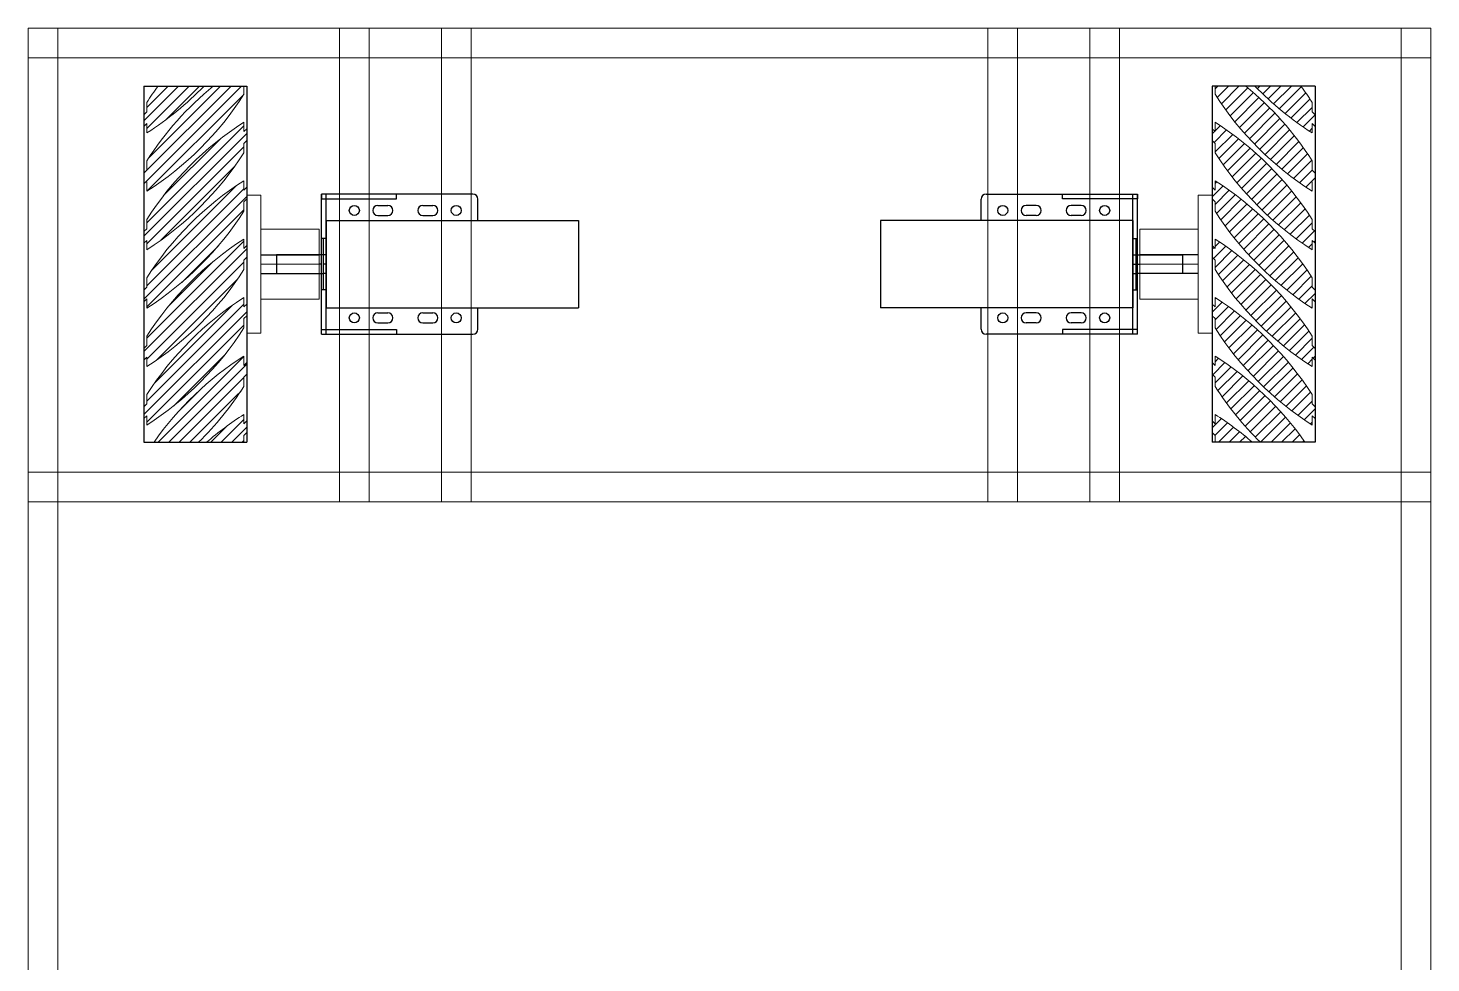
# Model space of a CAD drawing. Header units: millimetres. Extents: x -15418 to 43885, y -27590 to 23052.
# Drawn here: x 10590 to 11190, y 7523 to 7923 of the extents above; entities that cross this region are included whole.
import ezdxf

# ---------------------------------------------------------------- set-up
doc = ezdxf.new("R2010")
doc.units = ezdxf.units.MM
doc.header["$LTSCALE"] = 0.5
doc.layers.get('0').update_dxf_attribs({"lineweight": 5})
doc.layers.get('Defpoints').update_dxf_attribs({"color": 4})
for name, color, linetype in [('Layer1', 1, 'Continuous'), ('Layer2', 2, 'Continuous'), ('Layer3', 9, 'Continuous')]:
    doc.layers.add(name, color=color, linetype=linetype)
doc.layers.add('Layer5', color=51, linetype='Continuous', lineweight=5)
doc.layers.add('Layer9', color=3, linetype='Continuous', lineweight=5)
pattern_1 = [(45, (-12605.798, -8190.911), (-2.24506403, 2.24506403), [])]

msp = doc.modelspace()

# ---------------------------------------------------------------- hatches: boundary and pattern name
at = {"layer": 'Layer5', "transparency": 33554661}
h = msp.add_hatch(dxfattribs=at)
h.set_pattern_fill('ANSI31', color=256)
h.set_pattern_definition(pattern_1)
edge = h.paths.add_edge_path()
edge.add_line((10639.5231, 7856.2569), (10639.5231, 7861.2569))
edge.add_line((10639.5231, 7861.2569), (10640.7631, 7862.4969))
edge.add_line((10640.7631, 7862.4969), (10640.7631, 7866.4969))
edge.add_arc((10755.4945, 7793.2855), 136.1, 489.3514593, 507.4575942, ccw=False)
edge.add_line((10669.1968, 7898.5277), (10682.2831, 7898.5277))
edge.add_line((10682.2831, 7898.5277), (10682.2831, 7895.0169))
edge.add_arc((10567.2947, 7968.4854), 136.455, 662.5753358, 687.4246642, ccw=False)
edge.add_line((10640.7631, 7853.4969), (10640.7631, 7857.4969))
edge.add_line((10640.7631, 7857.4969), (10639.5231, 7856.2569))
edge = h.paths.add_edge_path()
edge.add_line((10639.5231, 7881.2569), (10639.5231, 7886.2569))
edge.add_line((10639.5231, 7886.2569), (10640.7631, 7887.4969))
edge.add_line((10640.7631, 7887.4969), (10640.7631, 7891.4969))
edge.add_arc((10755.4945, 7818.2855), 136.1, 503.8726113, 507.4575942, ccw=False)
edge.add_line((10645.5655, 7898.5277), (10665.2895, 7898.5277))
edge.add_arc((10567.2947, 7993.4854), 136.455, 662.5753358, 675.9017964, ccw=False)
edge.add_line((10640.7631, 7878.4969), (10640.7631, 7882.4969))
edge.add_line((10640.7631, 7882.4969), (10639.5231, 7881.2569))
h = msp.add_hatch(dxfattribs=at)
h.set_pattern_fill('ANSI31', color=256)
h.set_pattern_definition(pattern_1)
edge = h.paths.add_edge_path()
edge.add_line((10639.5231, 7856.2569), (10639.5231, 7861.2569))
edge.add_line((10639.5231, 7861.2569), (10640.7631, 7862.4969))
edge.add_line((10640.7631, 7862.4969), (10640.7631, 7866.4969))
edge.add_arc((10755.4945, 7793.2855), 136.1, 489.3514593, 507.4575942, ccw=False)
edge.add_line((10669.1968, 7898.5277), (10682.2831, 7898.5277))
edge.add_line((10682.2831, 7898.5277), (10682.2831, 7895.0169))
edge.add_arc((10567.2947, 7968.4854), 136.455, 662.5753358, 687.4246642, ccw=False)
edge.add_line((10640.7631, 7853.4969), (10640.7631, 7857.4969))
edge.add_line((10640.7631, 7857.4969), (10639.5231, 7856.2569))
edge = h.paths.add_edge_path()
edge.add_line((10639.5231, 7881.2569), (10639.5231, 7886.2569))
edge.add_line((10639.5231, 7886.2569), (10640.7631, 7887.4969))
edge.add_line((10640.7631, 7887.4969), (10640.7631, 7891.4969))
edge.add_arc((10755.4945, 7818.2855), 136.1, 503.8726113, 507.4575942, ccw=False)
edge.add_line((10645.5655, 7898.5277), (10665.2895, 7898.5277))
edge.add_arc((10567.2947, 7993.4854), 136.455, 662.5753358, 675.9017964, ccw=False)
edge.add_line((10640.7631, 7878.4969), (10640.7631, 7882.4969))
edge.add_line((10640.7631, 7882.4969), (10639.5231, 7881.2569))
h = msp.add_hatch(dxfattribs=at)
h.set_pattern_fill('ANSI31', color=256)
h.set_pattern_definition(pattern_1)
edge = h.paths.add_edge_path()
edge.add_line((11140.4231, 7856.2569), (11140.4231, 7861.2569))
edge.add_line((11140.4231, 7861.2569), (11139.1831, 7862.4969))
edge.add_line((11139.1831, 7862.4969), (11139.1831, 7866.4969))
edge.add_arc((11024.4517, 7793.2855), 136.1, 32.5424058, 50.6485407)
edge.add_line((11110.7494, 7898.5277), (11097.6631, 7898.5277))
edge.add_line((11097.6631, 7898.5277), (11097.6631, 7895.0169))
edge.add_arc((11212.6516, 7968.4854), 136.455, -147.4246642, -122.5753358)
edge.add_line((11139.1831, 7853.4969), (11139.1831, 7857.4969))
edge.add_line((11139.1831, 7857.4969), (11140.4231, 7856.2569))
edge = h.paths.add_edge_path()
edge.add_line((11140.4231, 7881.2569), (11140.4231, 7886.2569))
edge.add_line((11140.4231, 7886.2569), (11139.1831, 7887.4969))
edge.add_line((11139.1831, 7887.4969), (11139.1831, 7891.4969))
edge.add_arc((11024.4517, 7818.2855), 136.1, 32.5424058, 36.1273887)
edge.add_line((11134.3808, 7898.5277), (11114.6567, 7898.5277))
edge.add_arc((11212.6516, 7993.4854), 136.455, -135.9017964, -122.5753358)
edge.add_line((11139.1831, 7878.4969), (11139.1831, 7882.4969))
edge.add_line((11139.1831, 7882.4969), (11140.4231, 7881.2569))
h = msp.add_hatch(dxfattribs=at)
h.set_pattern_fill('ANSI31', color=256)
h.set_pattern_definition(pattern_1)
edge = h.paths.add_edge_path()
edge.add_line((11140.4231, 7856.2569), (11140.4231, 7861.2569))
edge.add_line((11140.4231, 7861.2569), (11139.1831, 7862.4969))
edge.add_line((11139.1831, 7862.4969), (11139.1831, 7866.4969))
edge.add_arc((11024.4517, 7793.2855), 136.1, 32.5424058, 50.6485407)
edge.add_line((11110.7494, 7898.5277), (11097.6631, 7898.5277))
edge.add_line((11097.6631, 7898.5277), (11097.6631, 7895.0169))
edge.add_arc((11212.6516, 7968.4854), 136.455, -147.4246642, -122.5753358)
edge.add_line((11139.1831, 7853.4969), (11139.1831, 7857.4969))
edge.add_line((11139.1831, 7857.4969), (11140.4231, 7856.2569))
edge = h.paths.add_edge_path()
edge.add_line((11140.4231, 7881.2569), (11140.4231, 7886.2569))
edge.add_line((11140.4231, 7886.2569), (11139.1831, 7887.4969))
edge.add_line((11139.1831, 7887.4969), (11139.1831, 7891.4969))
edge.add_arc((11024.4517, 7818.2855), 136.1, 32.5424058, 36.1273887)
edge.add_line((11134.3808, 7898.5277), (11114.6567, 7898.5277))
edge.add_arc((11212.6516, 7993.4854), 136.455, -135.9017964, -122.5753358)
edge.add_line((11139.1831, 7878.4969), (11139.1831, 7882.4969))
edge.add_line((11139.1831, 7882.4969), (11140.4231, 7881.2569))
h = msp.add_hatch(dxfattribs=at)
h.set_pattern_fill('ANSI31', color=256)
h.set_pattern_definition(pattern_1)
h.paths.add_polyline_path([(10666.3503, 7746.1277, -0.03656583), (10682.2831, 7758.0169), (10682.2831, 7754.0169), (10683.5231, 7755.2569), (10683.5231, 7750.2569), (10682.2831, 7749.0169), (10682.2831, 7746.1277)], flags=17)
edge = h.paths.add_edge_path()
edge.add_line((10683.5231, 7880.2569), (10683.5231, 7875.2569))
edge.add_line((10683.5231, 7875.2569), (10682.2831, 7874.0169))
edge.add_line((10682.2831, 7874.0169), (10682.2831, 7870.0169))
edge.add_arc((10567.2947, 7943.4854), 136.455, 662.5753358, 687.4246642, ccw=False)
edge.add_line((10640.7631, 7828.4969), (10640.7631, 7832.4969))
edge.add_line((10640.7631, 7832.4969), (10639.5231, 7831.2569))
edge.add_line((10639.5231, 7831.2569), (10639.5231, 7836.2569))
edge.add_line((10639.5231, 7836.2569), (10640.7631, 7837.4969))
edge.add_line((10640.7631, 7837.4969), (10640.7631, 7841.4969))
edge.add_arc((10755.4945, 7768.2855), 136.1, 482.5424058, 507.4575942, ccw=False)
edge.add_line((10682.2831, 7883.0169), (10682.2831, 7879.0169))
edge.add_line((10682.2831, 7879.0169), (10683.5231, 7880.2569))
edge = h.paths.add_edge_path()
edge.add_line((10683.5231, 7805.2569), (10683.5231, 7800.2569))
edge.add_line((10683.5231, 7800.2569), (10682.2831, 7799.0169))
edge.add_line((10682.2831, 7799.0169), (10682.2831, 7795.0169))
edge.add_arc((10567.2947, 7868.4854), 136.455, 662.5753358, 687.4246642, ccw=False)
edge.add_line((10640.7631, 7753.4969), (10640.7631, 7757.4969))
edge.add_line((10640.7631, 7757.4969), (10639.5231, 7756.2569))
edge.add_line((10639.5231, 7756.2569), (10639.5231, 7761.2569))
edge.add_line((10639.5231, 7761.2569), (10640.7631, 7762.4969))
edge.add_line((10640.7631, 7762.4969), (10640.7631, 7766.4969))
edge.add_arc((10755.4945, 7693.2855), 136.1, 482.5424058, 507.4575942, ccw=False)
edge.add_line((10682.2831, 7808.0169), (10682.2831, 7804.0169))
edge.add_line((10682.2831, 7804.0169), (10683.5231, 7805.2569))
edge = h.paths.add_edge_path()
edge.add_line((10683.5231, 7780.2569), (10683.5231, 7775.2569))
edge.add_line((10683.5231, 7775.2569), (10682.2831, 7774.0169))
edge.add_line((10682.2831, 7774.0169), (10682.2831, 7770.0169))
edge.add_arc((10567.2947, 7843.4854), 136.455, 674.481355, 687.4246642, ccw=False)
edge.add_line((10662.9055, 7746.1277), (10643.8531, 7746.1277))
edge.add_arc((10755.4945, 7668.2855), 136.1, 482.5424058, 505.1137921, ccw=False)
edge.add_line((10682.2831, 7783.0169), (10682.2831, 7779.0169))
edge.add_line((10682.2831, 7779.0169), (10683.5231, 7780.2569))
h = msp.add_hatch(dxfattribs=at)
h.set_pattern_fill('ANSI31', color=256)
h.set_pattern_definition(pattern_1)
h.paths.add_polyline_path([(10666.3503, 7746.1277, -0.03656583), (10682.2831, 7758.0169), (10682.2831, 7754.0169), (10683.5231, 7755.2569), (10683.5231, 7750.2569), (10682.2831, 7749.0169), (10682.2831, 7746.1277)], flags=17)
edge = h.paths.add_edge_path()
edge.add_line((10683.5231, 7880.2569), (10683.5231, 7875.2569))
edge.add_line((10683.5231, 7875.2569), (10682.2831, 7874.0169))
edge.add_line((10682.2831, 7874.0169), (10682.2831, 7870.0169))
edge.add_arc((10567.2947, 7943.4854), 136.455, 662.5753358, 687.4246642, ccw=False)
edge.add_line((10640.7631, 7828.4969), (10640.7631, 7832.4969))
edge.add_line((10640.7631, 7832.4969), (10639.5231, 7831.2569))
edge.add_line((10639.5231, 7831.2569), (10639.5231, 7836.2569))
edge.add_line((10639.5231, 7836.2569), (10640.7631, 7837.4969))
edge.add_line((10640.7631, 7837.4969), (10640.7631, 7841.4969))
edge.add_arc((10755.4945, 7768.2855), 136.1, 482.5424058, 507.4575942, ccw=False)
edge.add_line((10682.2831, 7883.0169), (10682.2831, 7879.0169))
edge.add_line((10682.2831, 7879.0169), (10683.5231, 7880.2569))
edge = h.paths.add_edge_path()
edge.add_line((10683.5231, 7805.2569), (10683.5231, 7800.2569))
edge.add_line((10683.5231, 7800.2569), (10682.2831, 7799.0169))
edge.add_line((10682.2831, 7799.0169), (10682.2831, 7795.0169))
edge.add_arc((10567.2947, 7868.4854), 136.455, 662.5753358, 687.4246642, ccw=False)
edge.add_line((10640.7631, 7753.4969), (10640.7631, 7757.4969))
edge.add_line((10640.7631, 7757.4969), (10639.5231, 7756.2569))
edge.add_line((10639.5231, 7756.2569), (10639.5231, 7761.2569))
edge.add_line((10639.5231, 7761.2569), (10640.7631, 7762.4969))
edge.add_line((10640.7631, 7762.4969), (10640.7631, 7766.4969))
edge.add_arc((10755.4945, 7693.2855), 136.1, 482.5424058, 507.4575942, ccw=False)
edge.add_line((10682.2831, 7808.0169), (10682.2831, 7804.0169))
edge.add_line((10682.2831, 7804.0169), (10683.5231, 7805.2569))
edge = h.paths.add_edge_path()
edge.add_line((10683.5231, 7780.2569), (10683.5231, 7775.2569))
edge.add_line((10683.5231, 7775.2569), (10682.2831, 7774.0169))
edge.add_line((10682.2831, 7774.0169), (10682.2831, 7770.0169))
edge.add_arc((10567.2947, 7843.4854), 136.455, 674.481355, 687.4246642, ccw=False)
edge.add_line((10662.9055, 7746.1277), (10643.8531, 7746.1277))
edge.add_arc((10755.4945, 7668.2855), 136.1, 482.5424058, 505.1137921, ccw=False)
edge.add_line((10682.2831, 7783.0169), (10682.2831, 7779.0169))
edge.add_line((10682.2831, 7779.0169), (10683.5231, 7780.2569))
h = msp.add_hatch(dxfattribs=at)
h.set_pattern_fill('ANSI31', color=256)
h.set_pattern_definition(pattern_1)
h.paths.add_polyline_path([(11113.5959, 7746.1277, 0.03656583), (11097.6631, 7758.0169), (11097.6631, 7754.0169), (11096.4231, 7755.2569), (11096.4231, 7750.2569), (11097.6631, 7749.0169), (11097.6631, 7746.1277)], flags=17)
edge = h.paths.add_edge_path()
edge.add_line((11096.4231, 7880.2569), (11096.4231, 7875.2569))
edge.add_line((11096.4231, 7875.2569), (11097.6631, 7874.0169))
edge.add_line((11097.6631, 7874.0169), (11097.6631, 7870.0169))
edge.add_arc((11212.6516, 7943.4854), 136.455, -147.4246642, -122.5753358)
edge.add_line((11139.1831, 7828.4969), (11139.1831, 7832.4969))
edge.add_line((11139.1831, 7832.4969), (11140.4231, 7831.2569))
edge.add_line((11140.4231, 7831.2569), (11140.4231, 7836.2569))
edge.add_line((11140.4231, 7836.2569), (11139.1831, 7837.4969))
edge.add_line((11139.1831, 7837.4969), (11139.1831, 7841.4969))
edge.add_arc((11024.4517, 7768.2855), 136.1, 32.5424058, 57.4575942)
edge.add_line((11097.6631, 7883.0169), (11097.6631, 7879.0169))
edge.add_line((11097.6631, 7879.0169), (11096.4231, 7880.2569))
edge = h.paths.add_edge_path()
edge.add_line((11096.4231, 7805.2569), (11096.4231, 7800.2569))
edge.add_line((11096.4231, 7800.2569), (11097.6631, 7799.0169))
edge.add_line((11097.6631, 7799.0169), (11097.6631, 7795.0169))
edge.add_arc((11212.6516, 7868.4854), 136.455, -147.4246642, -122.5753358)
edge.add_line((11139.1831, 7753.4969), (11139.1831, 7757.4969))
edge.add_line((11139.1831, 7757.4969), (11140.4231, 7756.2569))
edge.add_line((11140.4231, 7756.2569), (11140.4231, 7761.2569))
edge.add_line((11140.4231, 7761.2569), (11139.1831, 7762.4969))
edge.add_line((11139.1831, 7762.4969), (11139.1831, 7766.4969))
edge.add_arc((11024.4517, 7693.2855), 136.1, 32.5424058, 57.4575942)
edge.add_line((11097.6631, 7808.0169), (11097.6631, 7804.0169))
edge.add_line((11097.6631, 7804.0169), (11096.4231, 7805.2569))
edge = h.paths.add_edge_path()
edge.add_line((11096.4231, 7780.2569), (11096.4231, 7775.2569))
edge.add_line((11096.4231, 7775.2569), (11097.6631, 7774.0169))
edge.add_line((11097.6631, 7774.0169), (11097.6631, 7770.0169))
edge.add_arc((11212.6516, 7843.4854), 136.455, -147.4246642, -134.481355)
edge.add_line((11117.0407, 7746.1277), (11136.0931, 7746.1277))
edge.add_arc((11024.4517, 7668.2855), 136.1, 34.8862079, 57.4575942)
edge.add_line((11097.6631, 7783.0169), (11097.6631, 7779.0169))
edge.add_line((11097.6631, 7779.0169), (11096.4231, 7780.2569))
h = msp.add_hatch(dxfattribs=at)
h.set_pattern_fill('ANSI31', color=256)
h.set_pattern_definition(pattern_1)
h.paths.add_polyline_path([(11113.5959, 7746.1277, 0.03656583), (11097.6631, 7758.0169), (11097.6631, 7754.0169), (11096.4231, 7755.2569), (11096.4231, 7750.2569), (11097.6631, 7749.0169), (11097.6631, 7746.1277)], flags=17)
edge = h.paths.add_edge_path()
edge.add_line((11096.4231, 7880.2569), (11096.4231, 7875.2569))
edge.add_line((11096.4231, 7875.2569), (11097.6631, 7874.0169))
edge.add_line((11097.6631, 7874.0169), (11097.6631, 7870.0169))
edge.add_arc((11212.6516, 7943.4854), 136.455, -147.4246642, -122.5753358)
edge.add_line((11139.1831, 7828.4969), (11139.1831, 7832.4969))
edge.add_line((11139.1831, 7832.4969), (11140.4231, 7831.2569))
edge.add_line((11140.4231, 7831.2569), (11140.4231, 7836.2569))
edge.add_line((11140.4231, 7836.2569), (11139.1831, 7837.4969))
edge.add_line((11139.1831, 7837.4969), (11139.1831, 7841.4969))
edge.add_arc((11024.4517, 7768.2855), 136.1, 32.5424058, 57.4575942)
edge.add_line((11097.6631, 7883.0169), (11097.6631, 7879.0169))
edge.add_line((11097.6631, 7879.0169), (11096.4231, 7880.2569))
edge = h.paths.add_edge_path()
edge.add_line((11096.4231, 7805.2569), (11096.4231, 7800.2569))
edge.add_line((11096.4231, 7800.2569), (11097.6631, 7799.0169))
edge.add_line((11097.6631, 7799.0169), (11097.6631, 7795.0169))
edge.add_arc((11212.6516, 7868.4854), 136.455, -147.4246642, -122.5753358)
edge.add_line((11139.1831, 7753.4969), (11139.1831, 7757.4969))
edge.add_line((11139.1831, 7757.4969), (11140.4231, 7756.2569))
edge.add_line((11140.4231, 7756.2569), (11140.4231, 7761.2569))
edge.add_line((11140.4231, 7761.2569), (11139.1831, 7762.4969))
edge.add_line((11139.1831, 7762.4969), (11139.1831, 7766.4969))
edge.add_arc((11024.4517, 7693.2855), 136.1, 32.5424058, 57.4575942)
edge.add_line((11097.6631, 7808.0169), (11097.6631, 7804.0169))
edge.add_line((11097.6631, 7804.0169), (11096.4231, 7805.2569))
edge = h.paths.add_edge_path()
edge.add_line((11096.4231, 7780.2569), (11096.4231, 7775.2569))
edge.add_line((11096.4231, 7775.2569), (11097.6631, 7774.0169))
edge.add_line((11097.6631, 7774.0169), (11097.6631, 7770.0169))
edge.add_arc((11212.6516, 7843.4854), 136.455, -147.4246642, -134.481355)
edge.add_line((11117.0407, 7746.1277), (11136.0931, 7746.1277))
edge.add_arc((11024.4517, 7668.2855), 136.1, 34.8862079, 57.4575942)
edge.add_line((11097.6631, 7783.0169), (11097.6631, 7779.0169))
edge.add_line((11097.6631, 7779.0169), (11096.4231, 7780.2569))
h = msp.add_hatch(dxfattribs=at)
h.set_pattern_fill('ANSI31', color=256)
h.set_pattern_definition(pattern_1)
edge = h.paths.add_edge_path()
edge.add_line((10683.5231, 7855.2569), (10683.5231, 7850.2569))
edge.add_line((10683.5231, 7850.2569), (10682.2831, 7849.0169))
edge.add_line((10682.2831, 7849.0169), (10682.2831, 7845.0169))
edge.add_arc((10567.2947, 7918.4854), 136.455, 662.5753358, 687.4246642, ccw=False)
edge.add_line((10640.7631, 7803.4969), (10640.7631, 7807.4969))
edge.add_line((10640.7631, 7807.4969), (10639.5231, 7806.2569))
edge.add_line((10639.5231, 7806.2569), (10639.5231, 7811.2569))
edge.add_line((10639.5231, 7811.2569), (10640.7631, 7812.4969))
edge.add_line((10640.7631, 7812.4969), (10640.7631, 7816.4969))
edge.add_arc((10755.4945, 7743.2855), 136.1, 482.5424058, 507.4575942, ccw=False)
edge.add_line((10682.2831, 7858.0169), (10682.2831, 7854.0169))
edge.add_line((10682.2831, 7854.0169), (10683.5231, 7855.2569))
edge = h.paths.add_edge_path()
edge.add_line((10683.5231, 7830.2569), (10683.5231, 7825.2569))
edge.add_line((10683.5231, 7825.2569), (10682.2831, 7824.0169))
edge.add_line((10682.2831, 7824.0169), (10682.2831, 7820.0169))
edge.add_arc((10567.2947, 7893.4854), 136.455, 662.5753358, 687.4246642, ccw=False)
edge.add_line((10640.7631, 7778.4969), (10640.7631, 7782.4969))
edge.add_line((10640.7631, 7782.4969), (10639.5231, 7781.2569))
edge.add_line((10639.5231, 7781.2569), (10639.5231, 7786.2569))
edge.add_line((10639.5231, 7786.2569), (10640.7631, 7787.4969))
edge.add_line((10640.7631, 7787.4969), (10640.7631, 7791.4969))
edge.add_arc((10755.4945, 7718.2855), 136.1, 482.5424058, 507.4575942, ccw=False)
edge.add_line((10682.2831, 7833.0169), (10682.2831, 7829.0169))
edge.add_line((10682.2831, 7829.0169), (10683.5231, 7830.2569))
h = msp.add_hatch(dxfattribs=at)
h.set_pattern_fill('ANSI31', color=256)
h.set_pattern_definition(pattern_1)
edge = h.paths.add_edge_path()
edge.add_line((10683.5231, 7855.2569), (10683.5231, 7850.2569))
edge.add_line((10683.5231, 7850.2569), (10682.2831, 7849.0169))
edge.add_line((10682.2831, 7849.0169), (10682.2831, 7845.0169))
edge.add_arc((10567.2947, 7918.4854), 136.455, 662.5753358, 687.4246642, ccw=False)
edge.add_line((10640.7631, 7803.4969), (10640.7631, 7807.4969))
edge.add_line((10640.7631, 7807.4969), (10639.5231, 7806.2569))
edge.add_line((10639.5231, 7806.2569), (10639.5231, 7811.2569))
edge.add_line((10639.5231, 7811.2569), (10640.7631, 7812.4969))
edge.add_line((10640.7631, 7812.4969), (10640.7631, 7816.4969))
edge.add_arc((10755.4945, 7743.2855), 136.1, 482.5424058, 507.4575942, ccw=False)
edge.add_line((10682.2831, 7858.0169), (10682.2831, 7854.0169))
edge.add_line((10682.2831, 7854.0169), (10683.5231, 7855.2569))
edge = h.paths.add_edge_path()
edge.add_line((10683.5231, 7830.2569), (10683.5231, 7825.2569))
edge.add_line((10683.5231, 7825.2569), (10682.2831, 7824.0169))
edge.add_line((10682.2831, 7824.0169), (10682.2831, 7820.0169))
edge.add_arc((10567.2947, 7893.4854), 136.455, 662.5753358, 687.4246642, ccw=False)
edge.add_line((10640.7631, 7778.4969), (10640.7631, 7782.4969))
edge.add_line((10640.7631, 7782.4969), (10639.5231, 7781.2569))
edge.add_line((10639.5231, 7781.2569), (10639.5231, 7786.2569))
edge.add_line((10639.5231, 7786.2569), (10640.7631, 7787.4969))
edge.add_line((10640.7631, 7787.4969), (10640.7631, 7791.4969))
edge.add_arc((10755.4945, 7718.2855), 136.1, 482.5424058, 507.4575942, ccw=False)
edge.add_line((10682.2831, 7833.0169), (10682.2831, 7829.0169))
edge.add_line((10682.2831, 7829.0169), (10683.5231, 7830.2569))
h = msp.add_hatch(dxfattribs=at)
h.set_pattern_fill('ANSI31', color=256)
h.set_pattern_definition(pattern_1)
edge = h.paths.add_edge_path()
edge.add_line((11096.4231, 7855.2569), (11096.4231, 7850.2569))
edge.add_line((11096.4231, 7850.2569), (11097.6631, 7849.0169))
edge.add_line((11097.6631, 7849.0169), (11097.6631, 7845.0169))
edge.add_arc((11212.6516, 7918.4854), 136.455, -147.4246642, -122.5753358)
edge.add_line((11139.1831, 7803.4969), (11139.1831, 7807.4969))
edge.add_line((11139.1831, 7807.4969), (11140.4231, 7806.2569))
edge.add_line((11140.4231, 7806.2569), (11140.4231, 7811.2569))
edge.add_line((11140.4231, 7811.2569), (11139.1831, 7812.4969))
edge.add_line((11139.1831, 7812.4969), (11139.1831, 7816.4969))
edge.add_arc((11024.4517, 7743.2855), 136.1, 32.5424058, 57.4575942)
edge.add_line((11097.6631, 7858.0169), (11097.6631, 7854.0169))
edge.add_line((11097.6631, 7854.0169), (11096.4231, 7855.2569))
edge = h.paths.add_edge_path()
edge.add_line((11096.4231, 7830.2569), (11096.4231, 7825.2569))
edge.add_line((11096.4231, 7825.2569), (11097.6631, 7824.0169))
edge.add_line((11097.6631, 7824.0169), (11097.6631, 7820.0169))
edge.add_arc((11212.6516, 7893.4854), 136.455, -147.4246642, -122.5753358)
edge.add_line((11139.1831, 7778.4969), (11139.1831, 7782.4969))
edge.add_line((11139.1831, 7782.4969), (11140.4231, 7781.2569))
edge.add_line((11140.4231, 7781.2569), (11140.4231, 7786.2569))
edge.add_line((11140.4231, 7786.2569), (11139.1831, 7787.4969))
edge.add_line((11139.1831, 7787.4969), (11139.1831, 7791.4969))
edge.add_arc((11024.4517, 7718.2855), 136.1, 32.5424058, 57.4575942)
edge.add_line((11097.6631, 7833.0169), (11097.6631, 7829.0169))
edge.add_line((11097.6631, 7829.0169), (11096.4231, 7830.2569))
h = msp.add_hatch(dxfattribs=at)
h.set_pattern_fill('ANSI31', color=256)
h.set_pattern_definition(pattern_1)
edge = h.paths.add_edge_path()
edge.add_line((11096.4231, 7855.2569), (11096.4231, 7850.2569))
edge.add_line((11096.4231, 7850.2569), (11097.6631, 7849.0169))
edge.add_line((11097.6631, 7849.0169), (11097.6631, 7845.0169))
edge.add_arc((11212.6516, 7918.4854), 136.455, -147.4246642, -122.5753358)
edge.add_line((11139.1831, 7803.4969), (11139.1831, 7807.4969))
edge.add_line((11139.1831, 7807.4969), (11140.4231, 7806.2569))
edge.add_line((11140.4231, 7806.2569), (11140.4231, 7811.2569))
edge.add_line((11140.4231, 7811.2569), (11139.1831, 7812.4969))
edge.add_line((11139.1831, 7812.4969), (11139.1831, 7816.4969))
edge.add_arc((11024.4517, 7743.2855), 136.1, 32.5424058, 57.4575942)
edge.add_line((11097.6631, 7858.0169), (11097.6631, 7854.0169))
edge.add_line((11097.6631, 7854.0169), (11096.4231, 7855.2569))
edge = h.paths.add_edge_path()
edge.add_line((11096.4231, 7830.2569), (11096.4231, 7825.2569))
edge.add_line((11096.4231, 7825.2569), (11097.6631, 7824.0169))
edge.add_line((11097.6631, 7824.0169), (11097.6631, 7820.0169))
edge.add_arc((11212.6516, 7893.4854), 136.455, -147.4246642, -122.5753358)
edge.add_line((11139.1831, 7778.4969), (11139.1831, 7782.4969))
edge.add_line((11139.1831, 7782.4969), (11140.4231, 7781.2569))
edge.add_line((11140.4231, 7781.2569), (11140.4231, 7786.2569))
edge.add_line((11140.4231, 7786.2569), (11139.1831, 7787.4969))
edge.add_line((11139.1831, 7787.4969), (11139.1831, 7791.4969))
edge.add_arc((11024.4517, 7718.2855), 136.1, 32.5424058, 57.4575942)
edge.add_line((11097.6631, 7833.0169), (11097.6631, 7829.0169))
edge.add_line((11097.6631, 7829.0169), (11096.4231, 7830.2569))

# ---------------------------------------------------------------- linework, layer by layer
at = {"transparency": 33554661}
for p, q in [((10683.5231, 7851.8277), (10683.5231, 7792.8277)), ((10689.5231, 7851.8277), (10683.5231, 7851.8277)), ((10683.5231, 7851.8277), (10683.5231, 7792.8277)), ((10689.5231, 7851.8277), (10683.5231, 7851.8277)), ((10689.5231, 7792.8277), (10689.5231, 7851.8277)), ((10689.5231, 7792.8277), (10689.5231, 7851.8277)), ((11090.4231, 7792.8277), (11090.4231, 7851.8277)), ((11090.4231, 7851.8277), (11096.4231, 7851.8277)), ((11090.4231, 7792.8277), (11090.4231, 7851.8277)), ((11090.4231, 7851.8277), (11096.4231, 7851.8277)), ((11096.4231, 7851.8277), (11096.4231, 7792.8277)), ((11096.4231, 7851.8277), (11096.4231, 7792.8277)), ((10689.5231, 7837.3277), (10714.5231, 7837.3277)), ((10689.5231, 7837.3277), (10714.5231, 7837.3277)), ((10714.5231, 7807.3277), (10714.5231, 7837.3277)), ((10714.5231, 7807.3277), (10714.5231, 7837.3277)), ((11065.4231, 7807.3277), (11065.4231, 7837.3277)), ((11090.4231, 7837.3277), (11065.4231, 7837.3277)), ((11065.4231, 7807.3277), (11065.4231, 7837.3277)), ((11090.4231, 7837.3277), (11065.4231, 7837.3277)), ((10689.5231, 7822.3277), (10714.5231, 7822.3277)), ((10689.5231, 7822.3277), (10714.5231, 7822.3277)), ((11090.4231, 7822.3277), (11065.4231, 7822.3277)), ((11090.4231, 7822.3277), (11065.4231, 7822.3277)), ((10689.5231, 7807.3277), (10714.5231, 7807.3277)), ((10689.5231, 7807.3277), (10714.5231, 7807.3277)), ((11090.4231, 7807.3277), (11065.4231, 7807.3277)), ((11090.4231, 7807.3277), (11065.4231, 7807.3277)), ((10683.5231, 7792.8277), (10689.5231, 7792.8277)), ((10683.5231, 7792.8277), (10689.5231, 7792.8277)), ((11096.4231, 7792.8277), (11090.4231, 7792.8277)), ((11096.4231, 7792.8277), (11090.4231, 7792.8277))]:
    msp.add_line(p, q, dxfattribs=at)
at = {"layer": 'Defpoints', "transparency": 33554661}
for p, q in [((10780.2331, 7852.3277), (10715.5231, 7852.3277)), ((10715.5231, 7792.3277), (10715.5231, 7852.3277)), ((10715.5231, 7852.3277), (10715.5231, 7850.3277)), ((10780.2331, 7852.3277), (10715.5231, 7852.3277)), ((10715.5231, 7792.3277), (10715.5231, 7852.3277)), ((10715.5231, 7852.3277), (10715.5231, 7850.3277)), ((10715.5231, 7850.3277), (10747.5231, 7850.3277)), ((10715.5231, 7850.3277), (10747.5231, 7850.3277)), ((10717.5231, 7792.3277), (10717.5231, 7852.3277)), ((10717.5231, 7792.3277), (10717.5231, 7852.3277)), ((10747.5231, 7850.3277), (10747.5231, 7852.3277)), ((10747.5231, 7850.3277), (10747.5231, 7852.3277)), ((10782.3831, 7840.9777), (10782.3831, 7850.1777)), ((10782.3831, 7840.9777), (10782.3831, 7850.1777)), ((10997.5631, 7840.9777), (10997.5631, 7850.1777)), ((10997.5631, 7840.9777), (10997.5631, 7850.1777)), ((10999.7131, 7852.3277), (11064.4231, 7852.3277)), ((10999.7131, 7852.3277), (11064.4231, 7852.3277)), ((11032.4231, 7850.3277), (11032.4231, 7852.3277)), ((11032.4231, 7850.3277), (11032.4231, 7852.3277)), ((11064.4231, 7850.3277), (11032.4231, 7850.3277)), ((11064.4231, 7850.3277), (11032.4231, 7850.3277)), ((11062.4231, 7792.3277), (11062.4231, 7852.3277)), ((11062.4231, 7792.3277), (11062.4231, 7852.3277)), ((11064.4231, 7792.3277), (11064.4231, 7852.3277)), ((11064.4231, 7852.3277), (11064.4231, 7850.3277)), ((11064.4231, 7792.3277), (11064.4231, 7852.3277)), ((11064.4231, 7852.3277), (11064.4231, 7850.3277)), ((10739.5231, 7847.4777), (10743.8231, 7847.4777)), ((10739.5231, 7847.4777), (10743.8231, 7847.4777)), ((10739.5231, 7843.1777), (10743.8231, 7843.1777)), ((10739.5231, 7843.1777), (10743.8231, 7843.1777)), ((10758.8231, 7847.4777), (10763.1231, 7847.4777)), ((10758.8231, 7847.4777), (10763.1231, 7847.4777)), ((10758.8231, 7843.1777), (10763.1231, 7843.1777)), ((10758.8231, 7843.1777), (10763.1231, 7843.1777)), ((11021.1231, 7847.4777), (11016.8231, 7847.4777)), ((11021.1231, 7847.4777), (11016.8231, 7847.4777)), ((11021.1231, 7843.1777), (11016.8231, 7843.1777)), ((11021.1231, 7843.1777), (11016.8231, 7843.1777)), ((11040.4231, 7847.4777), (11036.1231, 7847.4777)), ((11040.4231, 7847.4777), (11036.1231, 7847.4777)), ((11040.4231, 7843.1777), (11036.1231, 7843.1777)), ((11040.4231, 7843.1777), (11036.1231, 7843.1777)), ((10717.5231, 7833.3277), (10715.5231, 7833.3277)), ((10717.5231, 7833.3277), (10715.5231, 7833.3277)), ((11062.4231, 7833.3277), (11064.4231, 7833.3277)), ((11062.4231, 7833.3277), (11064.4231, 7833.3277)), ((10717.5231, 7811.3277), (10715.5231, 7811.3277)), ((10717.5231, 7811.3277), (10715.5231, 7811.3277)), ((11062.4231, 7811.3277), (11064.4231, 7811.3277)), ((11062.4231, 7811.3277), (11064.4231, 7811.3277)), ((10739.5231, 7801.4777), (10743.8231, 7801.4777)), ((10739.5231, 7801.4777), (10743.8231, 7801.4777)), ((10758.8231, 7801.4777), (10763.1231, 7801.4777)), ((10758.8231, 7801.4777), (10763.1231, 7801.4777)), ((10782.3831, 7794.4777), (10782.3831, 7803.6777)), ((10782.3831, 7794.4777), (10782.3831, 7803.6777)), ((10997.5631, 7794.4777), (10997.5631, 7803.6777)), ((10997.5631, 7794.4777), (10997.5631, 7803.6777)), ((11021.1231, 7801.4777), (11016.8231, 7801.4777)), ((11021.1231, 7801.4777), (11016.8231, 7801.4777)), ((11040.4231, 7801.4777), (11036.1231, 7801.4777)), ((11040.4231, 7801.4777), (11036.1231, 7801.4777)), ((10715.5231, 7792.3277), (10715.5231, 7794.3277)), ((10715.5231, 7794.3277), (10747.5231, 7794.3277)), ((10715.5231, 7792.3277), (10715.5231, 7794.3277)), ((10715.5231, 7794.3277), (10747.5231, 7794.3277)), ((10739.5231, 7797.1777), (10743.8231, 7797.1777)), ((10739.5231, 7797.1777), (10743.8231, 7797.1777)), ((10747.5231, 7794.3277), (10747.5231, 7792.3277)), ((10747.5231, 7794.3277), (10747.5231, 7792.3277)), ((10758.8231, 7797.1777), (10763.1231, 7797.1777)), ((10758.8231, 7797.1777), (10763.1231, 7797.1777)), ((11021.1231, 7797.1777), (11016.8231, 7797.1777)), ((11021.1231, 7797.1777), (11016.8231, 7797.1777)), ((11064.4231, 7794.3277), (11032.4231, 7794.3277)), ((11032.4231, 7794.3277), (11032.4231, 7792.3277)), ((11064.4231, 7794.3277), (11032.4231, 7794.3277)), ((11032.4231, 7794.3277), (11032.4231, 7792.3277)), ((11040.4231, 7797.1777), (11036.1231, 7797.1777)), ((11040.4231, 7797.1777), (11036.1231, 7797.1777)), ((11064.4231, 7792.3277), (11064.4231, 7794.3277)), ((11064.4231, 7792.3277), (11064.4231, 7794.3277)), ((10715.5231, 7792.3277), (10780.2331, 7792.3277)), ((10715.5231, 7792.3277), (10780.2331, 7792.3277)), ((11064.4231, 7792.3277), (10999.7131, 7792.3277)), ((11064.4231, 7792.3277), (10999.7131, 7792.3277))]:
    msp.add_line(p, q, dxfattribs=at)
for centre in [(10729.5231, 7845.3277), (10729.5231, 7845.3277), (10773.1231, 7845.3277), (10773.1231, 7845.3277), (11006.8231, 7845.3277), (11006.8231, 7845.3277), (11050.4231, 7845.3277), (11050.4231, 7845.3277), (10729.5231, 7799.3277), (10729.5231, 7799.3277), (10773.1231, 7799.3277), (10773.1231, 7799.3277), (11006.8231, 7799.3277), (11006.8231, 7799.3277), (11050.4231, 7799.3277), (11050.4231, 7799.3277)]:
    msp.add_circle(centre, 2.15, dxfattribs=at)
for centre, start, end in [((10780.2331, 7850.1777), 0, 90), ((10780.2331, 7850.1777), 0, 90), ((10999.7131, 7850.1777), 90, 180), ((10999.7131, 7850.1777), 90, 180), ((10739.5231, 7845.3277), 90, 270), ((10739.5231, 7845.3277), 90, 270), ((10743.8231, 7845.3277), 270, 90), ((10743.8231, 7845.3277), 270, 90), ((10758.8231, 7845.3277), 90, 270), ((10758.8231, 7845.3277), 90, 270), ((10763.1231, 7845.3277), 270, 90), ((10763.1231, 7845.3277), 270, 90), ((11016.8231, 7845.3277), 90, 270), ((11016.8231, 7845.3277), 90, 270), ((11021.1231, 7845.3277), 270, 90), ((11021.1231, 7845.3277), 270, 90), ((11036.1231, 7845.3277), 90, 270), ((11036.1231, 7845.3277), 90, 270), ((11040.4231, 7845.3277), 270, 90), ((11040.4231, 7845.3277), 270, 90), ((10739.5231, 7799.3277), 90, 270), ((10739.5231, 7799.3277), 90, 270), ((10743.8231, 7799.3277), 270, 90), ((10743.8231, 7799.3277), 270, 90), ((10758.8231, 7799.3277), 90, 270), ((10758.8231, 7799.3277), 90, 270), ((10763.1231, 7799.3277), 270, 90), ((10763.1231, 7799.3277), 270, 90), ((11016.8231, 7799.3277), 90, 270), ((11016.8231, 7799.3277), 90, 270), ((11021.1231, 7799.3277), 270, 90), ((11021.1231, 7799.3277), 270, 90), ((11036.1231, 7799.3277), 90, 270), ((11036.1231, 7799.3277), 90, 270), ((11040.4231, 7799.3277), 270, 90), ((11040.4231, 7799.3277), 270, 90), ((10780.2331, 7794.4777), 270, 0), ((10780.2331, 7794.4777), 270, 0), ((10999.7131, 7794.4777), 180, 270), ((10999.7131, 7794.4777), 180, 270)]:
    msp.add_arc(centre, 2.15, start, end, dxfattribs=at)
at = {"layer": 'Layer1', "transparency": 33554661}
for p, q in [((10717.5231, 7840.9777), (10717.5231, 7803.6777)), ((10717.5231, 7840.9777), (10825.3231, 7840.9777)), ((10717.5231, 7840.9777), (10717.5231, 7803.6777)), ((10717.5231, 7840.9777), (10825.3231, 7840.9777)), ((10825.3231, 7840.9777), (10825.3231, 7803.6777)), ((10825.3231, 7840.9777), (10825.3231, 7803.6777)), ((10954.6231, 7840.9777), (10954.6231, 7803.6777)), ((11062.4231, 7840.9777), (10954.6231, 7840.9777)), ((10954.6231, 7840.9777), (10954.6231, 7803.6777)), ((11062.4231, 7840.9777), (10954.6231, 7840.9777)), ((11062.4231, 7840.9777), (11062.4231, 7803.6777)), ((11062.4231, 7840.9777), (11062.4231, 7803.6777)), ((10717.5231, 7833.3277), (10716.2231, 7833.3277)), ((10716.2231, 7833.3277), (10716.2231, 7811.3277)), ((10717.5231, 7833.3277), (10716.2231, 7833.3277)), ((10716.2231, 7833.3277), (10716.2231, 7811.3277)), ((11062.4231, 7833.3277), (11063.7231, 7833.3277)), ((11062.4231, 7833.3277), (11063.7231, 7833.3277)), ((11063.7231, 7833.3277), (11063.7231, 7811.3277)), ((11063.7231, 7833.3277), (11063.7231, 7811.3277)), ((10716.2231, 7826.3277), (10696.2231, 7826.3277)), ((10696.2231, 7826.3277), (10696.2231, 7818.3277)), ((10716.2231, 7826.3277), (10696.2231, 7826.3277)), ((10696.2231, 7826.3277), (10696.2231, 7818.3277)), ((10717.5231, 7826.3277), (10716.2231, 7826.3277)), ((10717.5231, 7826.3277), (10716.2231, 7826.3277)), ((11062.4231, 7826.3277), (11063.7231, 7826.3277)), ((11062.4231, 7826.3277), (11063.7231, 7826.3277)), ((11063.7231, 7826.3277), (11083.7231, 7826.3277)), ((11063.7231, 7826.3277), (11083.7231, 7826.3277)), ((11083.7231, 7826.3277), (11083.7231, 7818.3277)), ((11083.7231, 7826.3277), (11083.7231, 7818.3277)), ((10696.2231, 7818.3277), (10716.2231, 7818.3277)), ((10696.2231, 7818.3277), (10716.2231, 7818.3277)), ((10717.5231, 7822.3277), (10716.2231, 7822.3277)), ((10717.5231, 7822.3277), (10716.2231, 7822.3277)), ((10717.5231, 7818.3277), (10716.2231, 7818.3277)), ((10717.5231, 7818.3277), (10716.2231, 7818.3277)), ((11062.4231, 7822.3277), (11063.7231, 7822.3277)), ((11062.4231, 7822.3277), (11063.7231, 7822.3277)), ((11062.4231, 7818.3277), (11063.7231, 7818.3277)), ((11062.4231, 7818.3277), (11063.7231, 7818.3277)), ((11083.7231, 7818.3277), (11063.7231, 7818.3277)), ((11083.7231, 7818.3277), (11063.7231, 7818.3277)), ((10717.5231, 7811.3277), (10716.2231, 7811.3277)), ((10717.5231, 7811.3277), (10716.2231, 7811.3277)), ((11062.4231, 7811.3277), (11063.7231, 7811.3277)), ((11062.4231, 7811.3277), (11063.7231, 7811.3277)), ((10717.5231, 7803.6777), (10825.3231, 7803.6777)), ((10717.5231, 7803.6777), (10825.3231, 7803.6777)), ((11062.4231, 7803.6777), (10954.6231, 7803.6777)), ((11062.4231, 7803.6777), (10954.6231, 7803.6777))]:
    msp.add_line(p, q, dxfattribs=at)
at = {"layer": 'Layer2', "transparency": 33554661}
for p, q in [((10689.5231, 7826.3277), (10714.5231, 7826.3277)), ((10689.5231, 7826.3277), (10714.5231, 7826.3277)), ((11090.4231, 7826.3277), (11065.4231, 7826.3277)), ((11090.4231, 7826.3277), (11065.4231, 7826.3277)), ((10689.5231, 7818.3277), (10714.5231, 7818.3277)), ((10689.5231, 7818.3277), (10714.5231, 7818.3277)), ((11090.4231, 7818.3277), (11065.4231, 7818.3277)), ((11090.4231, 7818.3277), (11065.4231, 7818.3277))]:
    msp.add_line(p, q, dxfattribs=at)
at = {"layer": 'Layer3', "transparency": 33554661}
for p, q in [((10639.5231, 7898.5277), (10683.5231, 7898.5277)), ((10639.5231, 7898.5277), (10639.5231, 7746.1277)), ((10639.5231, 7898.5277), (10683.5231, 7898.5277)), ((10639.5231, 7898.5277), (10639.5231, 7746.1277)), ((10683.5231, 7898.5277), (10683.5231, 7746.1277)), ((10683.5231, 7898.5277), (10683.5231, 7746.1277)), ((11140.4231, 7898.5277), (11096.4231, 7898.5277)), ((11096.4231, 7898.5277), (11096.4231, 7746.1277)), ((11140.4231, 7898.5277), (11096.4231, 7898.5277)), ((11096.4231, 7898.5277), (11096.4231, 7746.1277)), ((11140.4231, 7898.5277), (11140.4231, 7746.1277)), ((11140.4231, 7898.5277), (11140.4231, 7746.1277)), ((10715.5231, 7822.3277), (10714.5231, 7822.3277)), ((10715.5231, 7822.3277), (10714.5231, 7822.3277)), ((11064.4231, 7822.3277), (11065.4231, 7822.3277)), ((11064.4231, 7822.3277), (11065.4231, 7822.3277)), ((10639.5231, 7746.1277), (10683.5231, 7746.1277)), ((10639.5231, 7746.1277), (10683.5231, 7746.1277)), ((11140.4231, 7746.1277), (11096.4231, 7746.1277)), ((11140.4231, 7746.1277), (11096.4231, 7746.1277))]:
    msp.add_line(p, q, dxfattribs=at)
at = {"layer": 'Layer5', "transparency": 33554661}
for p, q in [((10682.2831, 7898.5277), (10682.2831, 7895.0169)), ((10682.2831, 7898.5277), (10682.2831, 7895.0169)), ((11097.6631, 7898.5277), (11097.6631, 7895.0169)), ((11097.6631, 7898.5277), (11097.6631, 7895.0169)), ((10640.7631, 7891.4969), (10640.7631, 7887.4969)), ((10640.7631, 7891.4969), (10640.7631, 7887.4969)), ((11139.1831, 7891.4969), (11139.1831, 7887.4969)), ((11139.1831, 7891.4969), (11139.1831, 7887.4969)), ((10640.7631, 7887.4969), (10639.5231, 7886.2569)), ((10640.7631, 7887.4969), (10639.5231, 7886.2569)), ((11139.1831, 7887.4969), (11140.4231, 7886.2569)), ((11139.1831, 7887.4969), (11140.4231, 7886.2569)), ((10639.5231, 7881.2569), (10640.7631, 7882.4969)), ((10639.5231, 7881.2569), (10640.7631, 7882.4969)), ((10640.7631, 7882.4969), (10640.7631, 7878.4969)), ((10640.7631, 7882.4969), (10640.7631, 7878.4969)), ((10682.2831, 7883.0169), (10682.2831, 7879.0169)), ((10682.2831, 7883.0169), (10682.2831, 7879.0169)), ((10683.5231, 7880.2569), (10682.2831, 7879.0169)), ((10683.5231, 7880.2569), (10682.2831, 7879.0169)), ((11096.4231, 7880.2569), (11097.6631, 7879.0169)), ((11096.4231, 7880.2569), (11097.6631, 7879.0169)), ((11097.6631, 7883.0169), (11097.6631, 7879.0169)), ((11097.6631, 7883.0169), (11097.6631, 7879.0169)), ((11140.4231, 7881.2569), (11139.1831, 7882.4969)), ((11139.1831, 7882.4969), (11139.1831, 7878.4969)), ((11140.4231, 7881.2569), (11139.1831, 7882.4969)), ((11139.1831, 7882.4969), (11139.1831, 7878.4969)), ((10682.2831, 7874.0169), (10683.5231, 7875.2569)), ((10682.2831, 7874.0169), (10683.5231, 7875.2569)), ((10682.2831, 7874.0169), (10682.2831, 7870.0169)), ((10682.2831, 7874.0169), (10682.2831, 7870.0169)), ((11097.6631, 7874.0169), (11096.4231, 7875.2569)), ((11097.6631, 7874.0169), (11096.4231, 7875.2569)), ((11097.6631, 7874.0169), (11097.6631, 7870.0169)), ((11097.6631, 7874.0169), (11097.6631, 7870.0169)), ((10640.7631, 7866.4969), (10640.7631, 7862.4969)), ((10640.7631, 7866.4969), (10640.7631, 7862.4969)), ((11139.1831, 7866.4969), (11139.1831, 7862.4969)), ((11139.1831, 7866.4969), (11139.1831, 7862.4969)), ((10640.7631, 7862.4969), (10639.5231, 7861.2569)), ((10640.7631, 7862.4969), (10639.5231, 7861.2569)), ((11139.1831, 7862.4969), (11140.4231, 7861.2569)), ((11139.1831, 7862.4969), (11140.4231, 7861.2569)), ((10640.7631, 7857.4969), (10640.7631, 7853.4969)), ((10640.7631, 7857.4969), (10640.7631, 7853.4969)), ((10682.2831, 7858.0169), (10682.2831, 7854.0169)), ((10682.2831, 7858.0169), (10682.2831, 7854.0169)), ((10683.5231, 7855.2569), (10682.2831, 7854.0169)), ((10683.5231, 7855.2569), (10682.2831, 7854.0169)), ((11096.4231, 7855.2569), (11097.6631, 7854.0169)), ((11096.4231, 7855.2569), (11097.6631, 7854.0169)), ((11097.6631, 7858.0169), (11097.6631, 7854.0169)), ((11097.6631, 7858.0169), (11097.6631, 7854.0169)), ((11139.1831, 7857.4969), (11139.1831, 7853.4969)), ((11139.1831, 7857.4969), (11139.1831, 7853.4969)), ((10682.2831, 7849.0169), (10683.5231, 7850.2569)), ((10682.2831, 7849.0169), (10683.5231, 7850.2569)), ((10682.2831, 7849.0169), (10682.2831, 7845.0169)), ((10682.2831, 7849.0169), (10682.2831, 7845.0169)), ((11097.6631, 7849.0169), (11096.4231, 7850.2569)), ((11097.6631, 7849.0169), (11096.4231, 7850.2569)), ((11097.6631, 7849.0169), (11097.6631, 7845.0169)), ((11097.6631, 7849.0169), (11097.6631, 7845.0169)), ((10640.7631, 7837.4969), (10639.5231, 7836.2569)), ((10640.7631, 7837.4969), (10639.5231, 7836.2569)), ((10640.7631, 7841.4969), (10640.7631, 7837.4969)), ((10640.7631, 7841.4969), (10640.7631, 7837.4969)), ((11139.1831, 7841.4969), (11139.1831, 7837.4969)), ((11139.1831, 7841.4969), (11139.1831, 7837.4969)), ((11139.1831, 7837.4969), (11140.4231, 7836.2569)), ((11139.1831, 7837.4969), (11140.4231, 7836.2569)), ((10639.5231, 7831.2569), (10640.7631, 7832.4969)), ((10639.5231, 7831.2569), (10640.7631, 7832.4969)), ((10640.7631, 7832.4969), (10640.7631, 7828.4969)), ((10640.7631, 7832.4969), (10640.7631, 7828.4969)), ((10682.2831, 7833.0169), (10682.2831, 7829.0169)), ((10682.2831, 7833.0169), (10682.2831, 7829.0169)), ((10683.5231, 7830.2569), (10682.2831, 7829.0169)), ((10683.5231, 7830.2569), (10682.2831, 7829.0169)), ((11096.4231, 7830.2569), (11097.6631, 7829.0169)), ((11096.4231, 7830.2569), (11097.6631, 7829.0169)), ((11097.6631, 7833.0169), (11097.6631, 7829.0169)), ((11097.6631, 7833.0169), (11097.6631, 7829.0169)), ((11140.4231, 7831.2569), (11139.1831, 7832.4969)), ((11139.1831, 7832.4969), (11139.1831, 7828.4969)), ((11140.4231, 7831.2569), (11139.1831, 7832.4969)), ((11139.1831, 7832.4969), (11139.1831, 7828.4969)), ((10682.2831, 7824.0169), (10683.5231, 7825.2569)), ((10682.2831, 7824.0169), (10683.5231, 7825.2569)), ((10682.2831, 7824.0169), (10682.2831, 7820.0169)), ((10682.2831, 7824.0169), (10682.2831, 7820.0169)), ((11097.6631, 7824.0169), (11096.4231, 7825.2569)), ((11097.6631, 7824.0169), (11096.4231, 7825.2569)), ((11097.6631, 7824.0169), (11097.6631, 7820.0169)), ((11097.6631, 7824.0169), (11097.6631, 7820.0169)), ((10640.7631, 7812.4969), (10639.5231, 7811.2569)), ((10640.7631, 7812.4969), (10639.5231, 7811.2569)), ((10640.7631, 7816.4969), (10640.7631, 7812.4969)), ((10640.7631, 7816.4969), (10640.7631, 7812.4969)), ((11139.1831, 7816.4969), (11139.1831, 7812.4969)), ((11139.1831, 7816.4969), (11139.1831, 7812.4969)), ((11139.1831, 7812.4969), (11140.4231, 7811.2569)), ((11139.1831, 7812.4969), (11140.4231, 7811.2569)), ((10639.5231, 7806.2569), (10640.7631, 7807.4969)), ((10639.5231, 7806.2569), (10640.7631, 7807.4969)), ((10640.7631, 7807.4969), (10640.7631, 7803.4969)), ((10640.7631, 7807.4969), (10640.7631, 7803.4969)), ((10682.2831, 7808.0169), (10682.2831, 7804.0169)), ((10682.2831, 7808.0169), (10682.2831, 7804.0169)), ((11097.6631, 7808.0169), (11097.6631, 7804.0169)), ((11097.6631, 7808.0169), (11097.6631, 7804.0169)), ((11140.4231, 7806.2569), (11139.1831, 7807.4969)), ((11139.1831, 7807.4969), (11139.1831, 7803.4969)), ((11140.4231, 7806.2569), (11139.1831, 7807.4969)), ((11139.1831, 7807.4969), (11139.1831, 7803.4969)), ((10683.5231, 7805.2569), (10682.2831, 7804.0169)), ((10683.5231, 7805.2569), (10682.2831, 7804.0169)), ((10682.2831, 7799.0169), (10683.5231, 7800.2569)), ((10682.2831, 7799.0169), (10683.5231, 7800.2569)), ((11096.4231, 7805.2569), (11097.6631, 7804.0169)), ((11096.4231, 7805.2569), (11097.6631, 7804.0169)), ((11097.6631, 7799.0169), (11096.4231, 7800.2569)), ((11097.6631, 7799.0169), (11096.4231, 7800.2569)), ((10682.2831, 7799.0169), (10682.2831, 7795.0169)), ((10682.2831, 7799.0169), (10682.2831, 7795.0169)), ((11097.6631, 7799.0169), (11097.6631, 7795.0169)), ((11097.6631, 7799.0169), (11097.6631, 7795.0169)), ((10640.7631, 7791.4969), (10640.7631, 7787.4969)), ((10640.7631, 7791.4969), (10640.7631, 7787.4969)), ((11139.1831, 7791.4969), (11139.1831, 7787.4969)), ((11139.1831, 7791.4969), (11139.1831, 7787.4969)), ((10640.7631, 7787.4969), (10639.5231, 7786.2569)), ((10640.7631, 7787.4969), (10639.5231, 7786.2569)), ((10639.5231, 7781.2569), (10640.7631, 7782.4969)), ((10639.5231, 7781.2569), (10640.7631, 7782.4969)), ((10640.7631, 7782.4969), (10640.7631, 7778.4969)), ((10640.7631, 7782.4969), (10640.7631, 7778.4969)), ((10682.2831, 7783.0169), (10682.2831, 7779.0169)), ((10682.2831, 7783.0169), (10682.2831, 7779.0169)), ((11097.6631, 7783.0169), (11097.6631, 7779.0169)), ((11097.6631, 7783.0169), (11097.6631, 7779.0169)), ((11139.1831, 7787.4969), (11140.4231, 7786.2569)), ((11139.1831, 7787.4969), (11140.4231, 7786.2569)), ((11140.4231, 7781.2569), (11139.1831, 7782.4969)), ((11139.1831, 7782.4969), (11139.1831, 7778.4969)), ((11140.4231, 7781.2569), (11139.1831, 7782.4969)), ((11139.1831, 7782.4969), (11139.1831, 7778.4969)), ((10683.5687, 7780.3025), (10682.2831, 7779.0169)), ((10683.5687, 7780.3025), (10682.2831, 7779.0169)), ((11096.3776, 7780.3025), (11097.6631, 7779.0169)), ((11096.3776, 7780.3025), (11097.6631, 7779.0169)), ((10682.2831, 7774.0169), (10683.5231, 7775.2569)), ((10682.2831, 7774.0169), (10683.5231, 7775.2569)), ((10682.2831, 7774.0169), (10682.2831, 7770.0169)), ((10682.2831, 7774.0169), (10682.2831, 7770.0169)), ((11097.6631, 7774.0169), (11096.4231, 7775.2569)), ((11097.6631, 7774.0169), (11096.4231, 7775.2569)), ((11097.6631, 7774.0169), (11097.6631, 7770.0169)), ((11097.6631, 7774.0169), (11097.6631, 7770.0169)), ((10640.7631, 7766.4969), (10640.7631, 7762.4969)), ((10640.7631, 7766.4969), (10640.7631, 7762.4969)), ((11139.1831, 7766.4969), (11139.1831, 7762.4969)), ((11139.1831, 7766.4969), (11139.1831, 7762.4969)), ((10640.7631, 7762.4969), (10639.5231, 7761.2569)), ((10640.7631, 7762.4969), (10639.5231, 7761.2569)), ((10682.2831, 7758.0169), (10682.2831, 7754.0169)), ((10682.2831, 7758.0169), (10682.2831, 7754.0169)), ((11097.6631, 7758.0169), (11097.6631, 7754.0169)), ((11097.6631, 7758.0169), (11097.6631, 7754.0169)), ((11139.1831, 7762.4969), (11140.4231, 7761.2569)), ((11139.1831, 7762.4969), (11140.4231, 7761.2569)), ((10639.5231, 7756.2569), (10640.7631, 7757.4969)), ((10639.5231, 7756.2569), (10640.7631, 7757.4969)), ((10640.7631, 7757.4969), (10640.7631, 7753.4969)), ((10640.7631, 7757.4969), (10640.7631, 7753.4969)), ((10683.5231, 7755.2569), (10682.2831, 7754.0169)), ((10683.5231, 7755.2569), (10682.2831, 7754.0169)), ((10683.5231, 7755.2569), (10683.5231, 7750.2569)), ((10683.5231, 7755.2569), (10683.5231, 7750.2569)), ((11096.4231, 7755.2569), (11097.6631, 7754.0169)), ((11096.4231, 7755.2569), (11096.4231, 7750.2569)), ((11096.4231, 7755.2569), (11097.6631, 7754.0169)), ((11096.4231, 7755.2569), (11096.4231, 7750.2569)), ((11140.4231, 7756.2569), (11139.1831, 7757.4969)), ((11139.1831, 7757.4969), (11139.1831, 7753.4969)), ((11140.4231, 7756.2569), (11139.1831, 7757.4969)), ((11139.1831, 7757.4969), (11139.1831, 7753.4969)), ((10682.2831, 7749.0169), (10683.5231, 7750.2569)), ((10682.2831, 7749.0169), (10683.5231, 7750.2569)), ((10682.2831, 7749.0169), (10682.2831, 7746.1277)), ((10682.2831, 7749.0169), (10682.2831, 7746.1277)), ((11097.6631, 7749.0169), (11096.4231, 7750.2569)), ((11097.6631, 7749.0169), (11096.4231, 7750.2569)), ((11097.6631, 7749.0169), (11097.6631, 7746.1277)), ((11097.6631, 7749.0169), (11097.6631, 7746.1277))]:
    msp.add_line(p, q, dxfattribs=at)
for centre, radius, start, end in [((10755.4945, 7818.2855), 136.1, 143.8726113, 147.4575942), ((10567.2947, 7993.4854), 136.455, 302.5753358, 315.9017964), ((10755.4945, 7793.2855), 136.1, 129.3514593, 147.4575942), ((10755.4945, 7818.2855), 136.1, 143.8726113, 147.4575942), ((10567.2947, 7993.4854), 136.455, 302.5753358, 315.9017964), ((10755.4945, 7793.2855), 136.1, 129.3514593, 147.4575942), ((11024.4517, 7793.2855), 136.1, 32.5424058, 50.6485407), ((11024.4517, 7793.2855), 136.1, 32.5424058, 50.6485407), ((11212.6516, 7993.4854), 136.455, 224.0982036, 237.4246642), ((11212.6516, 7993.4854), 136.455, 224.0982036, 237.4246642), ((11024.4517, 7818.2855), 136.1, 32.5424058, 36.1273887), ((11024.4517, 7818.2855), 136.1, 32.5424058, 36.1273887), ((10567.2947, 7968.4854), 136.455, 302.5753358, 327.4246642), ((10567.2947, 7968.4854), 136.455, 302.5753358, 327.4246642), ((11212.6516, 7968.4854), 136.455, 212.5753358, 237.4246642), ((11212.6516, 7968.4854), 136.455, 212.5753358, 237.4246642), ((10755.4945, 7768.2855), 136.1, 122.5424058, 147.4575942), ((10755.4945, 7768.2855), 136.1, 122.5424058, 147.4575942), ((11024.4517, 7768.2855), 136.1, 32.5424058, 57.4575942), ((11024.4517, 7768.2855), 136.1, 32.5424058, 57.4575942), ((10567.2947, 7943.4854), 136.455, 302.5753358, 327.4246642), ((10567.2947, 7943.4854), 136.455, 302.5753358, 327.4246642), ((11212.6516, 7943.4854), 136.455, 212.5753358, 237.4246642), ((11212.6516, 7943.4854), 136.455, 212.5753358, 237.4246642), ((10755.4945, 7743.2855), 136.1, 122.5424058, 147.4575942), ((10755.4945, 7743.2855), 136.1, 122.5424058, 147.4575942), ((11024.4517, 7743.2855), 136.1, 32.5424058, 57.4575942), ((11024.4517, 7743.2855), 136.1, 32.5424058, 57.4575942), ((10567.2947, 7918.4854), 136.455, 302.5753358, 327.4246642), ((10567.2947, 7918.4854), 136.455, 302.5753358, 327.4246642), ((11212.6516, 7918.4854), 136.455, 212.5753358, 237.4246642), ((11212.6516, 7918.4854), 136.455, 212.5753358, 237.4246642), ((10755.4945, 7718.2855), 136.1, 122.5424058, 147.4575942), ((10755.4945, 7718.2855), 136.1, 122.5424058, 147.4575942), ((11024.4517, 7718.2855), 136.1, 32.5424058, 57.4575942), ((11024.4517, 7718.2855), 136.1, 32.5424058, 57.4575942), ((10567.2947, 7893.4854), 136.455, 302.5753358, 327.4246642), ((10567.2947, 7893.4854), 136.455, 302.5753358, 327.4246642), ((11212.6516, 7893.4854), 136.455, 212.5753358, 237.4246642), ((11212.6516, 7893.4854), 136.455, 212.5753358, 237.4246642), ((10755.4945, 7693.2855), 136.1, 122.5424058, 147.4575942), ((10755.4945, 7693.2855), 136.1, 122.5424058, 147.4575942), ((11024.4517, 7693.2855), 136.1, 32.5424058, 57.4575942), ((11024.4517, 7693.2855), 136.1, 32.5424058, 57.4575942), ((10567.2947, 7868.4854), 136.455, 302.5753358, 327.4246642), ((10567.2947, 7868.4854), 136.455, 302.5753358, 327.4246642), ((11212.6516, 7868.4854), 136.455, 212.5753358, 237.4246642), ((11212.6516, 7868.4854), 136.455, 212.5753358, 237.4246642), ((10755.4945, 7668.2855), 136.1, 122.5424058, 145.1137921), ((10755.4945, 7668.2855), 136.1, 122.5424058, 145.1137921), ((11024.4517, 7668.2855), 136.1, 34.8862079, 57.4575942), ((11024.4517, 7668.2855), 136.1, 34.8862079, 57.4575942), ((10567.2947, 7843.4854), 136.455, 314.481355, 327.4246642), ((10567.2947, 7843.4854), 136.455, 314.481355, 327.4246642), ((11212.6516, 7843.4854), 136.455, 212.5753358, 225.518645), ((11212.6516, 7843.4854), 136.455, 212.5753358, 225.518645), ((10755.4945, 7643.2855), 136.1, 122.5424058, 130.9189446), ((10755.4945, 7643.2855), 136.1, 122.5424058, 130.9189446), ((11024.4517, 7643.2855), 136.1, 49.0810554, 57.4575942), ((11024.4517, 7643.2855), 136.1, 49.0810554, 57.4575942)]:
    msp.add_arc(centre, radius, start, end, dxfattribs=at)
at = {"layer": 'Layer9', "transparency": 33554661}
for p, q in [((10589.9731, 7923.3472), (10589.9731, 7123.3472)), ((11189.9731, 7923.3472), (10589.9731, 7923.3472)), ((10602.6731, 7923.3472), (10602.6731, 7123.3472)), ((10723.1731, 7923.3472), (10723.1731, 7720.6472)), ((10735.8731, 7923.3472), (10735.8731, 7720.6472)), ((10766.7731, 7923.3472), (10766.7731, 7720.6472)), ((10779.4731, 7923.3472), (10779.4731, 7720.6472)), ((11000.4731, 7923.3472), (11000.4731, 7720.6472)), ((11013.1731, 7923.3472), (11013.1731, 7720.6472)), ((11044.0731, 7720.6472), (11044.0731, 7923.3472)), ((11056.7731, 7720.6472), (11056.7731, 7923.3472)), ((11177.2731, 7123.3472), (11177.2731, 7923.3472)), ((11189.9731, 7123.3472), (11189.9731, 7923.3472)), ((11189.9731, 7910.6472), (10589.9731, 7910.6472)), ((11189.9731, 7733.3472), (10589.9731, 7733.3472)), ((11189.9731, 7720.6472), (10589.9731, 7720.6472))]:
    msp.add_line(p, q, dxfattribs=at)

doc.saveas('drawing.dxf')
